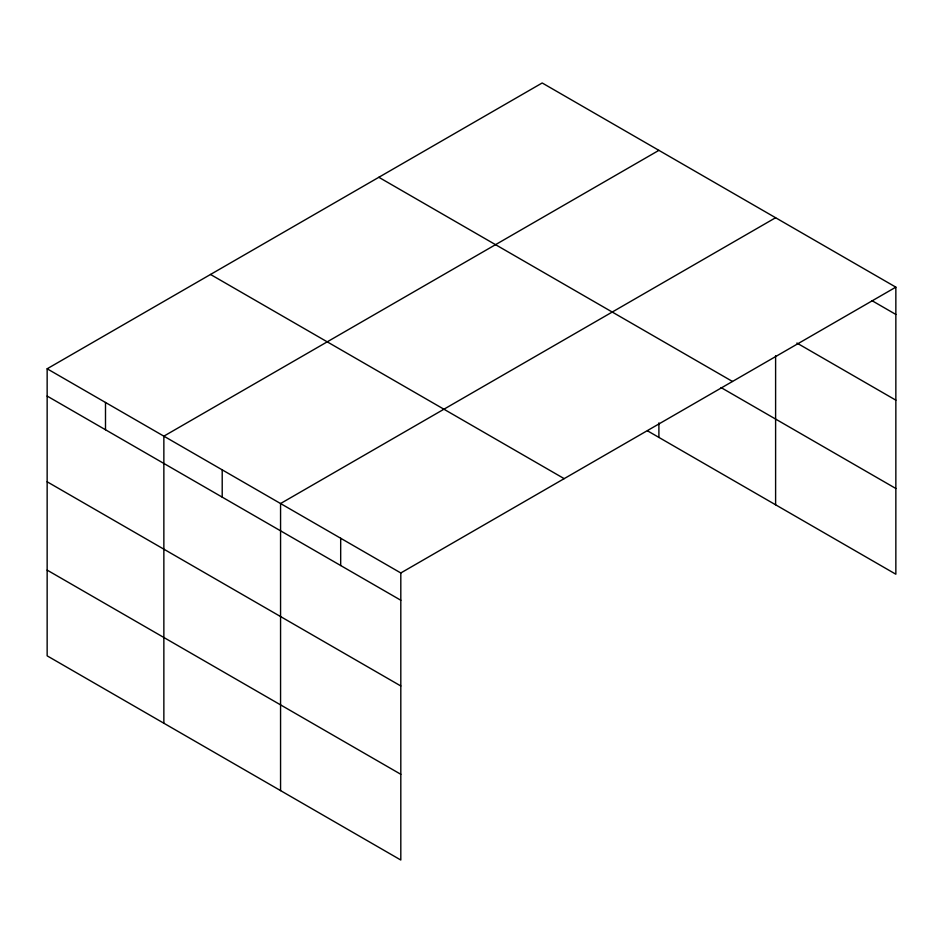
<?xml version="1.0" encoding="UTF-8"?>
<svg xmlns="http://www.w3.org/2000/svg" width="943" height="943" viewBox="0 0 943 943"><rect width="100%" height="100%" fill="white"/><g stroke="black" fill="none" stroke-linecap="round" stroke-linejoin="round"><path stroke-width="1.41" d="M47.15 368.784L400.81 572.967L400.81 860.028L47.15 655.845L47.15 368.784L542.19 82.972L895.85 287.155L895.85 574.216L647.487 430.821M658.898 150.35L163.858 436.161L163.858 723.222M775.606 217.727L280.566 503.538L280.566 790.611M400.81 572.967L895.85 287.155M872.051 300.699L895.85 314.443M796.894 343.04L895.85 400.162M378.827 177.284L732.487 381.467M721.053 387.573L895.85 488.498M210.513 274.46L564.173 478.643M47.15 396.072L400.81 600.243M47.15 481.79L400.81 685.974M47.15 570.114L400.81 774.297M775.606 355.77L775.606 504.8M658.898 422.888L658.898 437.422M340.682 538.253L340.682 565.541M222.206 469.85L222.206 497.138M105.498 402.472L105.498 429.76"/></g></svg>
